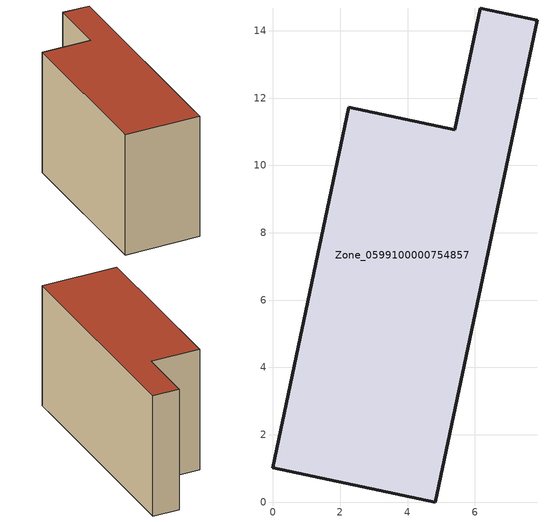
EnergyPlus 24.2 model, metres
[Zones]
Zone_0599100000754857
 floor ground (C_G): 0,1.02 2.25,11.73 5.4,11.06 6.16,14.68 7.85,14.32 4.82,0 z0
 wall outside (C_F): 2.25,11.73 0,1.02 4.82,0 7.85,14.32 6.16,14.68 5.4,11.06 2.25,11.73 z0:8.24
 roof outside (C_R): 7.85,14.32 6.16,14.68 5.4,11.06 2.25,11.73 0,1.02 4.82,0 z8.24
[BUILDING]
Pand.0599100000754857: North Axis=0; Terrain=City; Loads Convergence Tolerance Value=0.04; Temperature Convergence Tolerance Value=0.4; Solar Distribution=FullExterior; Maximum Number of Warmup Days=25; Minimum Number of Warmup Days=1
[Site:Location]
Rotterdam.The.Hague.AP_ZH_NLD Design_Conditions: Latitude=51.96; Longitude=4.45; Time Zone=1; Elevation=-4.5
[SITE:GROUNDTEMPERATURE:BUILDINGSURFACE]
18, 18, 18, 18, 18, 18, 18, 18, 18, 18, 18, 18
[MATERIAL] Thermal Absorptance=0.9; Solar Absorptance=0.7; Visible Absorptance=0.7
Name | Roughness | Thickness | Conductivity | Density | Specific Heat
G.TI.1975-1991 | MediumSmooth | 0.15 | 0.288461 | 540 | 1210
F.TI.1975-1991 | Rough | 0.3 | 0.230769 | 1920 | 840
R.TI.1975-1991 | MediumRough | 0.2 | 0.153846 | 1500 | 1000
[CONSTRUCTION]
C_G: G.TI.1975-1991
C_F: F.TI.1975-1991
C_R: R.TI.1975-1991
[ZONE]
Zone_0599100000754857: Type=1; Multiplier=1; Ceiling Height=Autocalculate; Volume=Autocalculate; Floor Area=autocalculate; Part of Total Floor Area=Yes
[ZONEINFILTRATION:DESIGNFLOWRATE]
Infil_Zone_0599100000754857: Zone or ZoneList or Space or SpaceList=Zone_0599100000754857; Schedule=AlwaysOn; Design Flow Rate Calculation Method=Flow/Area; Flow Rate per Floor Area=0.003; Constant Term Coefficient=1; Temperature Term Coefficient=0; Velocity Term Coefficient=0; Velocity Squared Term Coefficient=0
[HVACTEMPLATE:ZONE:IDEALLOADSAIRSYSTEM]
Zone_0599100000754857: Maximum Heating Supply Air Temperature=50; Minimum Cooling Supply Air Temperature=13; Maximum Heating Supply Air Humidity Ratio=0.0156; Minimum Cooling Supply Air Humidity Ratio=0.0077; Heating Limit=NoLimit; Cooling Limit=NoLimit; Dehumidification Control Type=ConstantSensibleHeatRatio; Cooling Sensible Heat Ratio=0.7; Dehumidification Setpoint=60; Humidification Control Type=None; Humidification Setpoint=30; Outdoor Air Method=None; Outdoor Air Flow Rate per Person=0.00944; Outdoor Air Flow Rate per Zone Floor Area=0; Outdoor Air Flow Rate per Zone=0; Demand Controlled Ventilation Type=None; Outdoor Air Economizer Type=NoEconomizer; Heat Recovery Type=None; Sensible Heat Recovery Effectiveness=0.7; Latent Heat Recovery Effectiveness=0.65
[ZONECONTROL:THERMOSTAT]
ThermostatControl_Zone_0599100000754857: Zone or ZoneList=Zone_0599100000754857; Control Type Schedule=DualSetpointControlType; Control 1=Thermostat_Zone_0599100000754857; Temperature Difference Between Cutout And Setpoint=0
[THERMOSTATSETPOINT:DUALSETPOINT]
Thermostat_Zone_0599100000754857: Heating Setpoint Temperature Schedule=HeatingSetpoint_Zone_0599100000754857; Cooling Setpoint Temperature Schedule=CoolingSetpoint_Zone_0599100000754857
[SCHEDULE:COMPACT]
HeatingSetpoint_Zone_0599100000754857: Through: 12/31, For: AllDays, Until: 24:00, 21
CoolingSetpoint_Zone_0599100000754857: Through: 12/31, For: AllDays, Until: 24:00, 24
DualSetpointControlType: Through: 12/31, For: AllDays, Until: 24:00, 4
AlwaysOn: Through: 12/31, For: AllDays, Until: 24:00, 1
